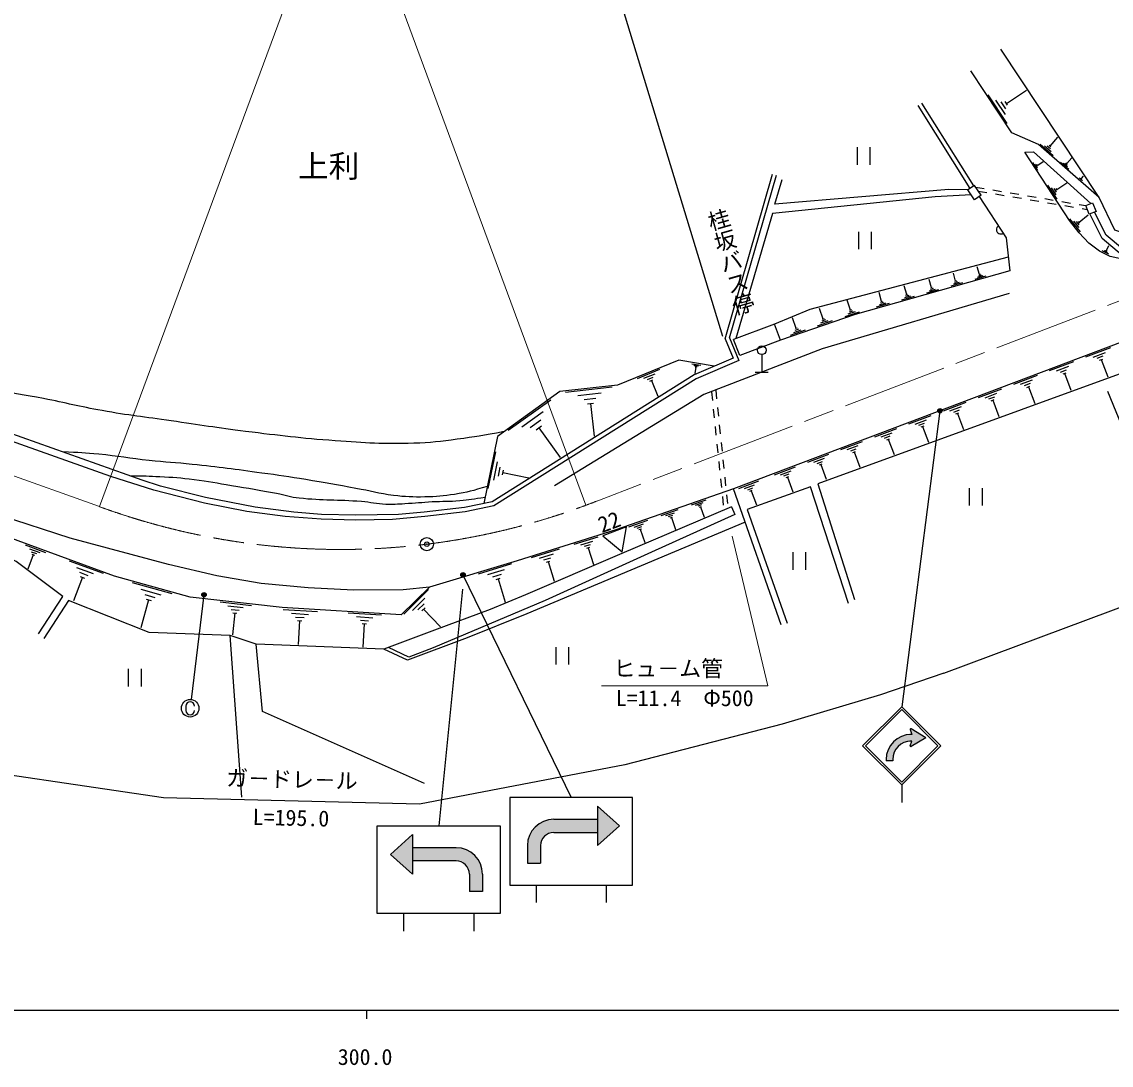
# Model space of a CAD drawing. Units: millimetres at full size, sheet at 1:1000; details may follow other scales. Extents: x 40000 to 680000, y 20000 to 380000.
# Drawn here: x 328681 to 452961, y 198715 to 317768 of the extents above; entities that cross this region are included whole.
import ezdxf
from ezdxf.enums import TextEntityAlignment as Align

# ---------------------------------------------------------------- set-up
doc = ezdxf.new("R2010")
doc.units = ezdxf.units.MM
doc.header["$LTSCALE"] = 1000
doc.header["$PDMODE"] = 32
doc.header["$PDSIZE"] = 500
doc.linetypes.add('CHAIN', pattern=[18.5, 12, -1.5, 3.5, -1.5])
for name, color, linetype, lineweight in [('M-BGD', 7, 'Continuous', 25), ('M-BMK', 2, 'CHAIN', 13), ('M-BMK-SRVR', 3, 'Continuous', 25), ('M-STR-HTXT', 7, 'Continuous', 13), ('M-STR-STRC', 7, 'Continuous', 25), ('M-TTL-BAND', 7, 'Continuous', 25)]:
    doc.layers.add(name, color=color, linetype=linetype, lineweight=lineweight)
doc.styles.add('@ＭＳ ゴシック', font='')
doc.styles.add('ＭＳ ゴシック', font='')
doc.styles.get('@ＭＳ ゴシック').set_extended_font_data('@MS Gothic')
doc.styles.get('ＭＳ ゴシック').set_extended_font_data('MS Gothic')

msp = doc.modelspace()

# ---------------------------------------------------------------- hatches: boundary and pattern name
at = {"layer": 'M-STR-STRC'}
for points in [[(430134, 236452), (430224, 236452), (430043, 237005, -0.69923), (430154, 237092), (431796, 236077), (430154, 235062, -0.69923), (430043, 235149), (430224, 235702), (430134, 235702, 0.41421), (428036, 233603), (428036, 233444), (427286, 233444), (427286, 233603, -0.41421)], [(394363, 226773), (394363, 228273), (396863, 226023), (394363, 223773), (394363, 225273)], [(389363, 226773), (394363, 226773), (394363, 225273), (389363, 225273, 0.41421), (387863, 223773), (387863, 221773), (386363, 221773), (386363, 223773, -0.41421)], [(373239, 223526), (373239, 225026), (370739, 222776), (373239, 220526), (373239, 222026)], [(378239, 223526), (373239, 223526), (373239, 222026), (378239, 222026, -0.41421), (379739, 220526), (379739, 218526), (381239, 218526), (381239, 220526, 0.41421)]]:
    msp.add_hatch(color=256, dxfattribs=at).paths.add_polyline_path(points)

# ---------------------------------------------------------------- linework, layer by layer
at = {"layer": 'M-BGD'}
for p, q in [((408673, 281844), (391495, 338114)), ((441006, 308455), (443302, 309977)), ((436862, 298750), (430936, 308233)), ((437275, 299033), (431360, 308498)), ((441109, 306163), (438935, 309443)), ((440893, 307201), (439806, 308841)), ((440949, 307828), (440406, 308648)), ((441142, 308250), (440870, 308660)), ((445982, 303568), (446889, 304607)), ((423967, 303453), (423967, 301453)), ((425467, 301453), (425467, 303453)), ((446335, 302475), (444851, 303771)), ((446093, 302947), (445351, 303595)), ((446038, 303258), (445667, 303582)), ((446074, 303487), (445889, 303649)), ((447887, 301597), (448458, 302251)), ((444596, 300796), (444013, 301695)), ((444540, 301079), (444248, 301528)), ((444557, 301249), (444411, 301474)), ((444610, 301364), (444538, 301476)), ((444574, 301420), (445203, 301828)), ((448109, 300908), (447175, 301725)), ((447957, 301206), (447490, 301614)), ((447922, 301401), (447688, 301605)), ((447945, 301546), (447828, 301648)), ((408912, 281592), (414333, 300391)), ((409410, 281697), (414766, 300266)), ((449668, 299616), (449288, 299947)), ((449606, 299736), (449416, 299902)), ((449592, 299816), (449497, 299899)), ((449601, 299874), (449554, 299916)), ((449577, 299895), (449809, 300161)), ((437359, 299091), (436615, 298581)), ((437379, 297465), (436615, 298581)), ((438123, 297975), (437359, 299091)), ((437482, 298911), (438468, 298746)), ((437795, 298453), (438782, 298288)), ((439454, 298580), (440440, 298415)), ((446788, 297510), (445732, 299138)), ((446687, 298023), (446159, 298837)), ((446718, 298332), (446454, 298739)), ((446814, 298539), (446682, 298743)), ((446748, 298641), (447888, 299380)), ((438123, 297975), (437379, 297465)), ((439768, 298122), (440754, 297957)), ((441426, 298249), (442413, 298084)), ((441740, 297791), (442727, 297626)), ((443399, 297919), (444385, 297753)), ((443713, 297460), (444699, 297295)), ((445371, 297588), (446358, 297422)), ((445685, 297129), (446671, 296964)), ((447344, 297257), (448330, 297091)), ((447658, 296798), (448644, 296633)), ((449316, 296926), (450053, 296802)), ((449630, 296468), (450229, 296367)), ((449441, 293790), (448233, 295292)), ((449289, 294286), (448685, 295037)), ((449288, 294595), (448986, 294970)), ((449363, 294809), (449212, 294997)), ((449287, 294903), (450338, 295749)), ((424134, 293820), (424134, 291820)), ((425634, 291820), (425634, 293820)), ((452426, 291674), (452704, 292226)), ((452700, 291239), (451912, 291637)), ((452543, 291417), (452149, 291616)), ((452484, 291546), (452287, 291645)), ((452475, 291649), (452376, 291699)), ((437929, 288934), (437678, 289819)), ((432452, 287418), (432182, 288375)), ((435216, 288183), (434955, 289104)), ((438669, 288733), (437403, 288375)), ((438317, 288770), (437684, 288591)), ((438123, 288852), (437806, 288762)), ((438008, 288956), (437850, 288911)), ((429638, 286639), (429357, 287632)), ((433252, 287201), (431885, 286815)), ((432871, 287241), (432188, 287048)), ((432662, 287329), (432320, 287233)), ((432538, 287442), (432367, 287394)), ((435985, 287974), (434669, 287602)), ((435619, 288013), (434961, 287827)), ((435417, 288098), (435088, 288005)), ((435298, 288206), (435133, 288159)), ((423225, 284862), (422841, 285987)), ((426771, 285845), (426480, 286876)), ((426863, 285871), (426679, 285819)), ((430467, 286414), (429049, 286012)), ((430073, 286455), (429363, 286255)), ((429855, 286547), (429500, 286447)), ((429726, 286664), (429549, 286614)), ((420098, 283854), (419691, 285050)), ((424193, 284653), (422585, 284105)), ((423736, 284677), (422932, 284403)), ((423481, 284769), (423079, 284632)), ((423325, 284896), (423124, 284827)), ((427632, 285612), (426160, 285195)), ((427222, 285655), (426486, 285447)), ((426997, 285750), (426629, 285646)), ((417019, 282791), (416605, 284006)), ((421127, 283633), (419419, 283051)), ((420642, 283658), (419788, 283367)), ((420370, 283756), (419943, 283611)), ((420205, 283891), (419992, 283818)), ((414538, 283278), (409888, 281524)), ((415226, 281453), (414538, 283278)), ((418064, 282566), (416329, 281975)), ((417571, 282592), (416704, 282296)), ((417295, 282691), (416862, 282543)), ((417128, 282828), (416911, 282754)), ((410577, 279699), (409888, 281524)), ((415226, 281453), (410577, 279699)), ((413093, 279792), (413093, 277792)), ((450083, 279535), (452902, 280602)), ((450894, 279520), (452304, 280053)), ((451354, 279371), (452058, 279638)), ((405117, 278753), (406139, 278578)), ((405355, 278607), (405866, 278520)), ((405465, 278483), (405721, 278439)), ((445939, 277968), (448706, 279014)), ((446736, 277953), (448119, 278476)), ((451636, 279156), (451989, 279289)), ((451813, 279223), (452559, 277249)), ((398912, 277083), (401471, 278122)), ((399656, 277087), (400935, 277607)), ((400079, 276961), (400719, 277221)), ((405576, 278359), (405453, 277644)), ((405512, 278370), (405639, 278348)), ((412343, 277792), (413843, 277792)), ((441847, 276420), (444562, 277447)), ((447186, 277807), (447878, 278068)), ((447464, 277596), (447810, 277726)), ((447637, 277661), (448369, 275724)), ((390711, 275499), (396039, 276104)), ((400343, 276770), (400663, 276900)), ((400503, 276835), (401231, 275043)), ((442628, 276405), (443986, 276918)), ((443071, 276262), (443749, 276518)), ((443343, 276054), (443682, 276183)), ((443513, 276119), (444232, 274218)), ((392104, 275117), (394768, 275420)), ((392830, 274660), (394162, 274812)), ((407356, 275557), (407459, 274562)), ((407839, 275744), (407943, 274749)), ((437805, 274891), (440470, 275898)), ((438572, 274876), (439904, 275380)), ((439006, 274736), (439672, 274988)), ((384177, 271158), (389031, 274644)), ((393224, 274165), (393890, 274241)), ((393557, 274203), (393980, 270474)), ((407563, 273568), (407667, 272573)), ((408046, 273755), (408150, 272760)), ((433814, 273381), (436428, 274369)), ((434566, 273367), (435873, 273861)), ((434992, 273229), (435645, 273476)), ((439273, 274532), (439606, 274658)), ((439440, 274595), (440145, 272730)), ((385739, 271544), (388166, 273287)), ((386694, 271494), (387908, 272366)), ((429872, 271889), (432436, 272859)), ((430610, 271876), (431892, 272361)), ((435254, 273029), (435581, 273153)), ((435417, 273091), (436110, 271261)), ((387346, 271227), (387953, 271662)), ((387650, 271444), (390090, 268047)), ((407770, 271578), (407874, 270584)), ((408253, 271766), (408357, 270771)), ((425979, 270417), (428494, 271368)), ((431027, 271740), (431668, 271983)), ((431285, 271545), (431605, 271666)), ((431445, 271605), (432124, 269811)), ((408460, 269776), (408564, 268782)), ((422134, 268962), (424600, 269895)), ((426703, 270403), (427960, 270879)), ((427112, 270271), (427741, 270508)), ((427365, 270079), (427679, 270197)), ((427522, 270138), (428188, 268378)), ((381886, 264509), (382748, 268701)), ((407977, 269589), (408081, 268594)), ((422844, 268949), (424077, 269415)), ((423246, 268819), (423862, 269052)), ((423493, 268631), (423801, 268747)), ((423647, 268689), (424300, 266963)), ((382521, 265471), (382952, 267567)), ((408184, 267600), (408288, 266605)), ((408668, 267787), (408771, 266793)), ((418337, 267526), (420755, 268441)), ((419033, 267513), (420242, 267970)), ((419427, 267385), (420031, 267614)), ((419670, 267201), (419972, 267315)), ((419821, 267258), (420461, 265565)), ((383048, 265909), (383263, 266957)), ((383521, 266084), (383629, 266608)), ((383575, 266346), (386509, 265743)), ((414549, 266093), (416945, 266999)), ((415238, 266080), (416437, 266533)), ((415629, 265953), (416228, 266180)), ((408392, 265611), (408495, 264616)), ((408875, 265798), (408978, 264803)), ((410467, 264512), (412758, 265379)), ((411126, 264500), (412272, 264933)), ((415869, 265770), (416169, 265884)), ((416019, 265827), (416653, 264150)), ((408599, 263621), (408702, 262627)), ((409082, 263809), (409186, 262814)), ((415304, 248950), (409857, 264478)), ((411499, 264379), (412072, 264596)), ((411729, 264204), (412016, 264312)), ((411872, 264258), (412479, 262654)), ((436768, 264564), (436768, 262564)), ((438268, 262564), (438268, 264564)), ((405072, 262648), (406767, 263240)), ((405555, 262627), (406402, 262923)), ((405826, 262531), (406249, 262679)), ((405991, 262399), (406203, 262473)), ((406097, 262436), (406511, 261249)), ((401619, 261442), (403542, 262114)), ((402167, 261418), (403128, 261754)), ((402474, 261310), (402955, 261478)), ((402662, 261159), (402902, 261243)), ((402782, 261201), (403252, 259856)), ((397914, 260148), (400081, 260905)), ((398531, 260121), (399615, 260499)), ((398878, 259999), (399420, 260188)), ((399089, 259829), (399360, 259924)), ((399224, 259877), (399754, 258360)), ((391694, 258155), (394416, 259004)), ((392460, 258095), (393820, 258519)), ((329053, 258091), (331396, 257232)), ((329553, 257642), (330725, 257213)), ((329760, 257300), (330346, 257086)), ((386832, 256639), (390026, 257635)), ((392885, 257929), (393565, 258141)), ((393140, 257710), (393480, 257816)), ((393310, 257763), (393904, 255858)), ((329967, 256959), (329366, 255318)), ((329821, 257012), (330113, 256905)), ((334080, 256260), (337948, 254842)), ((387730, 256568), (389327, 257066)), ((388229, 256373), (389028, 256622)), ((388529, 256116), (388928, 256241)), ((388728, 256178), (389425, 253943)), ((416625, 257255), (416625, 255255)), ((418125, 255255), (418125, 257255)), ((334905, 255519), (336839, 254810)), ((335247, 254955), (336214, 254600)), ((380767, 254791), (384596, 255943)), ((381839, 254696), (383754, 255272)), ((335589, 254391), (334596, 251683)), ((335347, 254479), (335830, 254302)), ((341254, 253805), (345811, 252528)), ((382433, 254457), (383390, 254745)), ((382787, 254146), (383266, 254290)), ((383027, 254218), (383833, 251538)), ((342266, 253030), (344544, 252391)), ((342708, 252415), (343847, 252095)), ((372254, 250194), (375096, 252978)), ((343149, 251799), (342255, 248609)), ((342865, 251879), (343434, 251719)), ((351327, 251574), (354879, 251182)), ((352176, 251121), (353952, 250925)), ((373243, 250605), (374664, 251997)), ((373877, 250669), (374587, 251365)), ((352581, 250716), (353469, 250619)), ((352985, 250312), (352711, 247826)), ((352763, 250337), (353207, 250288)), ((358498, 250724), (362400, 250484)), ((359450, 250274), (361400, 250154)), ((359913, 249854), (360889, 249793)), ((365929, 250332), (369713, 250099)), ((366852, 249896), (368744, 249779)), ((374333, 250559), (374688, 250907)), ((374510, 250733), (376459, 248743)), ((360133, 249448), (360621, 249418)), ((360377, 249433), (360209, 246702)), ((367302, 249488), (368248, 249430)), ((367515, 249095), (367988, 249066)), ((367751, 249081), (367588, 246432)), ((353783, 229296), (352460, 247755)), ((389594, 246424), (389594, 244424)), ((391094, 244424), (391094, 246424)), ((340835, 243936), (340835, 241936)), ((342335, 241936), (342335, 243936))]:
    msp.add_line(p, q, dxfattribs=at)
for points in [[(493657, 324785), (509930, 315899), (509988, 314169), (454862, 293502), (453378, 293984), (451593, 297734), (440372, 314644)], [(517586, 313911), (516996, 313850), (457384, 290723), (455939, 290524), (454610, 290607), (452852, 290994), (451625, 291614), (450426, 292517), (449307, 293690), (448184, 295098), (443116, 302910), (444077, 302945), (450653, 297046)], [(451593, 297734), (444681, 303773), (441618, 305102), (436942, 312159)], [(436615, 298581), (434451, 298643), (414583, 296950), (415412, 299763)], [(436987, 298038), (432877, 297783), (414330, 295907), (410126, 281614)], [(437894, 297818), (440971, 293130), (441392, 289347)], [(457257, 292693), (454151, 291196), (451945, 293058), (450527, 295851)], [(457018, 293189), (454233, 291846), (452385, 293406), (451039, 296059)], [(409410, 281697), (410492, 279136), (405613, 277031), (382534, 262532), (379277, 261854), (374645, 261325), (370987, 260995), (366785, 260920), (362840, 261013), (358713, 261333), (354365, 261905), (349511, 262836), (343762, 264308), (338825, 265894), (290769, 282959), (265547, 292052)], [(441219, 290905), (418572, 284952), (414538, 283278)], [(441392, 289347), (423740, 284355), (415226, 281453)], [(441303, 286756), (420005, 280461), (406496, 275224), (389434, 264813)], [(408912, 281592), (409838, 279398), (405379, 277475), (382344, 263004), (379197, 262348), (374594, 261822), (371651, 261557), (366787, 261470), (362868, 261562), (359708, 261808), (355302, 262387), (349653, 263471), (344507, 264791), (342425, 265465), (291037, 283713)], [(457147, 282368), (409857, 264478), (396432, 259790), (385175, 256279), (375185, 253275), (371955, 250111), (358367, 250949), (347872, 252105), (339274, 254516), (321805, 260918)], [(407679, 278467), (403628, 279160), (396642, 276324), (390074, 275577), (382959, 270468), (381382, 262803)], [(454286, 277718), (419507, 265058), (423683, 251870)], [(423007, 251378), (418672, 264720), (411448, 262107), (415985, 249170)], [(375185, 253275), (372198, 252939), (366521, 252927), (361339, 253190), (356005, 253675), (350945, 254561), (345418, 255858), (334192, 258849), (326247, 261439), (322022, 263073), (324200, 260040)], [(409646, 262425), (396875, 256985), (386125, 252369), (382125, 250705), (375763, 248342), (369982, 246187), (355428, 246766), (352460, 247755), (343199, 248070), (334027, 251750), (331193, 247393)], [(409646, 262425), (410016, 261552), (400502, 257234), (388371, 251733), (375598, 246356), (372827, 245261), (370530, 246391)], [(330591, 247929), (333345, 252202), (328031, 256171), (319480, 260205)], [(411186, 260689), (386283, 250228), (379495, 247464), (372680, 244915), (369982, 246187)], [(374637, 230877), (356136, 239090), (355428, 246766)]]:
    msp.add_lwpolyline(points, dxfattribs=at)
for points in [[(450053, 296802), (450838, 297121), (451237, 296139), (450451, 295821)], [(397184, 257287), (397662, 260134), (394957, 259125)]]:
    msp.add_lwpolyline(points, close=True, dxfattribs=at)
msp.add_circle((413093, 280292), 500, dxfattribs=at)
msp.add_arc((440363, 294056), 500, 123.27737, 303.27737, dxfattribs=at)
for points, knots in [([(383716, 271011), (381173, 270537), (380466, 270400), (378365, 270136), (376427, 269893), (375339, 269730), (373386, 269673), (369892, 269571), (367929, 269711), (364442, 269961), (360438, 270248), (358205, 270538), (354220, 271028), (350897, 271437), (349048, 271756), (345735, 272237), (342654, 272685), (340915, 272852), (337850, 273401), (335228, 273870), (333785, 274267), (331171, 274778), (328946, 275214), (327671, 275313), (325460, 275816), (323801, 276194), (322890, 276481), (321243, 276906), (320335, 277140), (319830, 277283), (318919, 277505), (317719, 277798), (317002, 277808), (315839, 278222), (314498, 278699), (313784, 279094), (312581, 279855), (311816, 280340), (311440, 280692), (310764, 281295), (310119, 281870), (309787, 282225), (309190, 282850), (308470, 283603), (308046, 284010), (307402, 284828), (306711, 285704), (306376, 286233), (305747, 287154), (304857, 288457), (304348, 289181), (303540, 290536), (302902, 291606), (302511, 292197), (302030, 293347), (301618, 294332), (301499, 294721), (301165, 295942)], [0, 0, 0, 0, 1, 1, 1, 2, 2, 2, 3, 3, 3, 4, 4, 4, 5, 5, 5, 6, 6, 6, 7, 7, 7, 8, 8, 8, 9, 9, 9, 10, 10, 10, 11, 11, 11, 12, 12, 12, 13, 13, 13, 14, 14, 14, 15, 15, 15, 16, 16, 16, 17, 17, 17, 18, 18, 18, 19, 19, 19, 19]), ([(381783, 264751), (380070, 264249), (379536, 264081), (378057, 263850), (376744, 263645), (375996, 263578), (374668, 263553), (373264, 263528), (372470, 263551), (371076, 263725), (369385, 263937), (368466, 264230), (366789, 264535), (364556, 264941), (363307, 265178), (361066, 265536), (359118, 265847), (358026, 266021), (356071, 266284), (352970, 266701), (351234, 266947), (348122, 267270), (346205, 267468), (345124, 267513), (343207, 267711), (340962, 267942), (339721, 268226), (337472, 268425), (335848, 268568), (335303, 268606), (333306, 268703)], [0, 0, 0, 0, 1, 1, 1, 2, 2, 2, 3, 3, 3, 4, 4, 4, 5, 5, 5, 6, 6, 6, 7, 7, 7, 8, 8, 8, 9, 9, 9, 10, 10, 10, 10]), ([(381526, 263504), (380171, 263272), (379777, 263208), (378647, 263104), (377428, 262992), (376737, 263049), (375515, 262981), (374283, 262913), (373596, 262826), (372365, 262764), (371528, 262722), (371058, 262662), (370222, 262703), (369122, 262757), (368518, 262932), (367420, 263020), (364653, 263240), (363086, 263126), (360326, 263405), (359304, 263509), (358761, 263755), (357751, 263942), (355743, 264313), (354613, 264493), (352598, 264826), (350932, 265102), (350005, 265299), (348330, 265512), (346807, 265705), (345948, 265766), (344415, 265844), (343132, 265908), (342701, 265917), (341127, 265926)], [0, 0, 0, 0, 1, 1, 1, 2, 2, 2, 3, 3, 3, 4, 4, 4, 5, 5, 5, 6, 6, 6, 7, 7, 7, 8, 8, 8, 9, 9, 9, 10, 10, 10, 11, 11, 11, 11])]:
    msp.add_open_spline(points, degree=3, knots=knots, dxfattribs=at)
at = {"layer": 'M-BMK'}
for points in [[(337547, 262445), (266433, 287932), (238664, 297887), (174590, 320744)], [(531421, 315964), (530878, 315750), (519545, 311283), (468402, 291494), (394398, 263126)]]:
    msp.add_lwpolyline(points, dxfattribs=at)
msp.add_arc((365077, 337559), 80000, 249.87172, 291.50086, dxfattribs=at)
at = {"layer": 'M-BMK-SRVR'}
msp.add_circle((374890, 258163), 750, dxfattribs=at)
msp.add_point((374890, 258163), dxfattribs=at)
at = {"layer": 'M-STR-HTXT'}
for p, q in [((361841, 328029), (337547, 262445)), ((393024, 262599), (368831, 328092)), ((409733, 259080), (413806, 242017)), ((394806, 242017), (413806, 242017))]:
    msp.add_line(p, q, dxfattribs=at)
at = {"layer": 'M-STR-STRC'}
for p, q in [((461659, 253234), (452583, 275586)), ((433427, 273395), (429057, 239601)), ((379013, 254666), (391363, 229273)), ((433885, 243455), (461454, 253741)), ((349466, 252395), (348021, 240434)), ((378973, 253028), (376239, 226026)), ((347387, 239694), (347387, 239194)), ((429057, 239601), (424603, 235146)), ((429057, 239283), (424921, 235146)), ((433512, 235146), (429057, 239601)), ((433194, 235146), (429057, 239283)), ((430224, 236452), (429979, 236452)), ((430043, 237005), (430224, 236452)), ((430224, 236452), (430134, 236452)), ((431796, 236077), (430154, 237092)), ((424603, 235146), (429057, 230691)), ((424921, 235146), (429057, 231009)), ((429057, 230691), (433512, 235146)), ((429057, 231009), (433194, 235146)), ((430224, 235702), (429979, 235702)), ((430043, 235149), (430224, 235702)), ((430224, 235702), (430134, 235702)), ((431796, 236077), (430154, 235062)), ((427286, 233603), (427286, 233444)), ((428036, 233444), (427286, 233444)), ((428036, 233603), (428036, 233444)), ((429057, 230691), (429057, 228691)), ((384363, 229273), (384363, 220663)), ((398363, 229273), (384363, 229273)), ((398363, 219273), (398363, 229273)), ((394363, 228273), (394363, 223773)), ((394363, 228273), (396863, 226023)), ((389363, 226773), (394363, 226773)), ((369239, 226026), (383239, 226026)), ((369239, 216026), (369239, 226026)), ((373239, 225026), (370739, 222776)), ((373239, 225026), (373239, 220526)), ((383239, 226026), (383239, 217416)), ((389363, 225273), (394363, 225273)), ((396863, 226023), (394363, 223773)), ((386363, 223773), (386363, 221773)), ((387863, 223773), (387863, 221773)), ((370739, 222776), (373239, 220526)), ((378239, 223526), (373239, 223526)), ((378239, 222026), (373239, 222026)), ((386363, 221773), (387863, 221773)), ((379739, 220526), (379739, 218526)), ((381239, 220526), (381239, 218526)), ((384363, 220657), (384363, 219273)), ((384363, 219273), (398363, 219273)), ((387363, 219273), (387363, 217273)), ((395363, 219273), (395363, 217273)), ((381239, 218526), (379739, 218526)), ((383239, 217409), (383239, 216026)), ((383239, 216026), (369239, 216026)), ((372239, 216026), (372239, 214026)), ((380239, 216026), (380239, 214026))]:
    msp.add_line(p, q, dxfattribs=at)
msp.add_lwpolyline([(433885, 243455), (426633, 240985), (415427, 237621), (397481, 232989), (374040, 228515), (344840, 229226), (317007, 233334), (303373, 235886), (289984, 238662)], dxfattribs=at)
for centre, radius in [((433427, 273395), 250), ((433427, 273395), 200), ((433427, 273395), 150), ((433427, 273395), 100), ((433427, 273395), 50), ((433427, 273395), 20), ((379013, 254666), 250), ((379013, 254666), 200), ((379013, 254666), 150), ((379013, 254666), 100), ((379013, 254666), 50), ((379013, 254666), 20), ((349466, 252395), 250), ((349466, 252395), 200), ((349466, 252395), 150), ((349466, 252395), 100), ((349466, 252395), 50), ((349466, 252395), 20), ((347887, 239444), 1000)]:
    msp.add_circle(centre, radius, dxfattribs=at)
for centre, radius, start, end in [((347887, 239694), 500, 0, 180), ((347887, 239194), 500, 180, 0), ((430134, 233603), 2848, 90, 180), ((430114, 237028), 75, 58.28723, 198.13651), ((430134, 233603), 2099, 90, 180), ((430114, 235126), 75, 161.86349, 301.71277), ((389363, 223773), 3000, 90, 180), ((389363, 223773), 1500, 90, 180), ((378239, 220526), 3000, 0, 90), ((378239, 220526), 1500, 0, 90)]:
    msp.add_arc(centre, radius, start, end, dxfattribs=at)
for p in [(433427, 273395), (379013, 254666), (349466, 252395)]:
    msp.add_point(p, dxfattribs=at)
at = {"layer": 'M-TTL-BAND'}
for p, q in [((40000, 205000), (579000, 205000)), ((368000, 205000), (368000, 204000))]:
    msp.add_line(p, q, dxfattribs=at)

# ---------------------------------------------------------------- texts
at = {"layer": 'M-BGD', "style": 'ＭＳ ゴシック'}
msp.add_text('上利', height=2566, dxfattribs=at).set_placement((363693, 301295), align=Align.MIDDLE_CENTER)
at = {"layer": 'M-BGD'}
for s, rotation, style, p in [('桂坂バス停', 285.937, '@ＭＳ ゴシック', (409569, 290385)), ('22', 20.467, 'ＭＳ ゴシック', (395688, 260707))]:
    msp.add_text(s, height=1833, rotation=rotation, dxfattribs=dict(at, style=style)).set_placement(p, align=Align.MIDDLE_CENTER)
at = {"layer": 'M-STR-HTXT', "style": 'ＭＳ ゴシック'}
msp.add_text('ヒュ－ム管', height=1833, dxfattribs=at).set_placement((396181, 242517), align=Align.BOTTOM_LEFT)
msp.add_text('L=11.4\u3000Φ500', height=1833, dxfattribs=at).set_placement((404306, 241517), align=Align.TOP_CENTER)
at = {"layer": 'M-STR-STRC', "style": 'ＭＳ ゴシック'}
msp.add_text('ガ－ドレ－ル', height=1833, rotation=358.604, dxfattribs=at).set_placement((359464, 229870), align=Align.BOTTOM_CENTER)
at = {"layer": 'M-STR-STRC', "style": '@ＭＳ ゴシック'}
msp.add_text('L=195.0', height=1833, rotation=358.604, dxfattribs=at).set_placement((359415, 227871), align=Align.TOP_CENTER)
at = {"layer": 'M-TTL-BAND', "style": 'ＭＳ ゴシック'}
msp.add_text('300.0', height=1833, dxfattribs=at).set_placement((367844, 198195), align=Align.BOTTOM_CENTER)

doc.saveas('drawing.dxf')
